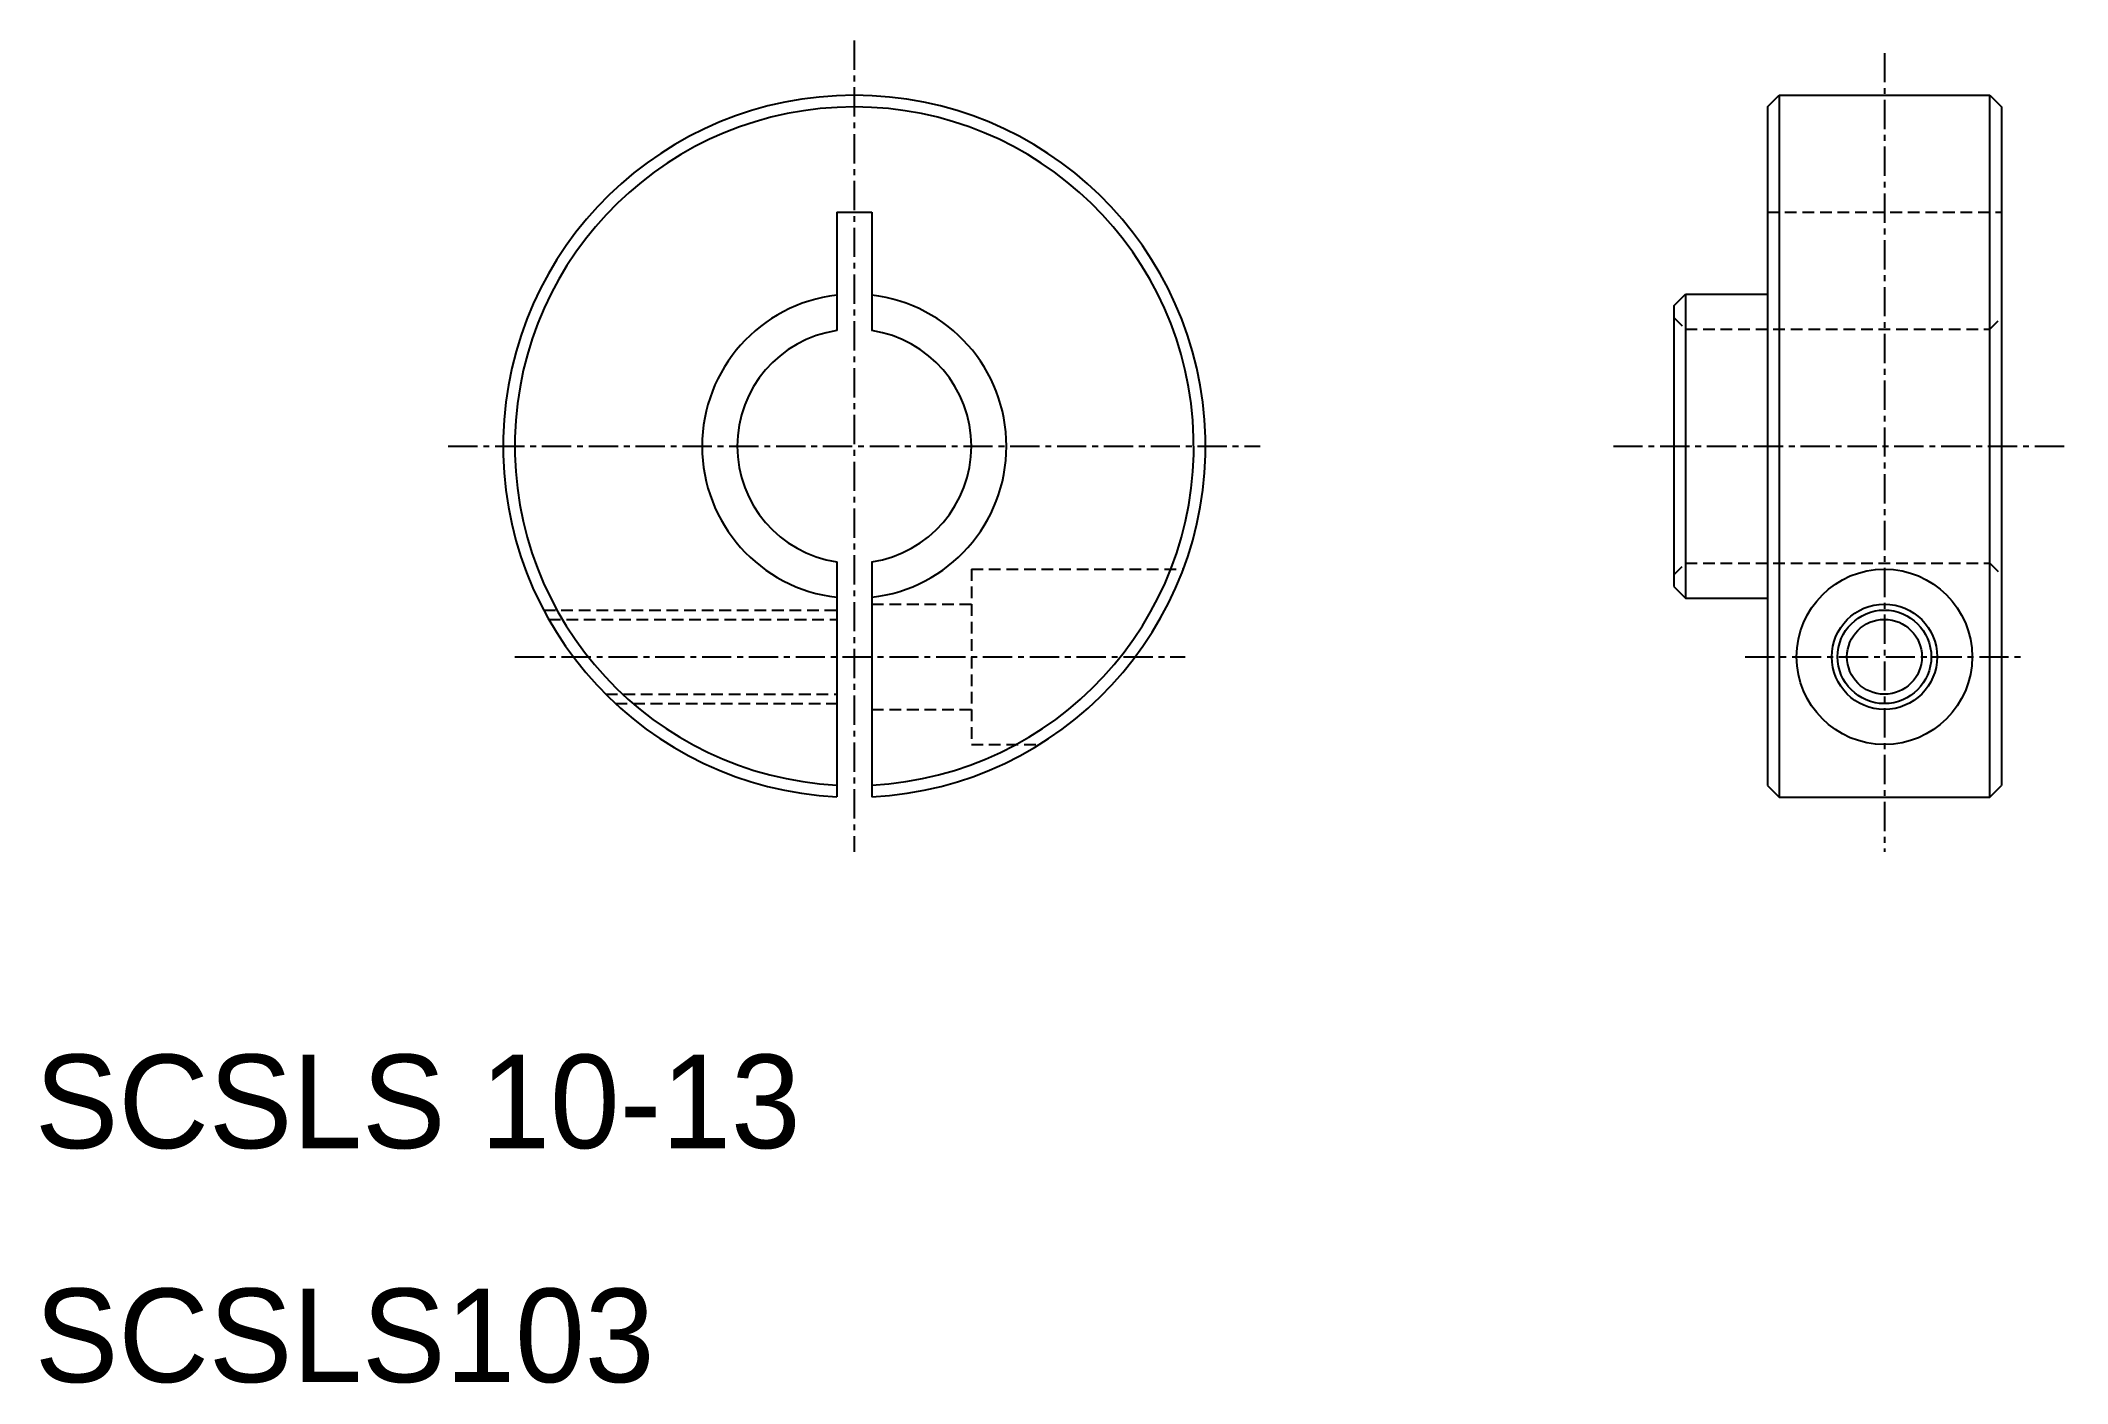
# Model space of a CAD drawing. Extents: x 10.2 to 96.8, y 9.9 to 67.3.
import ezdxf

# ---------------------------------------------------------------- set-up
doc = ezdxf.new("R2010")
doc.units = 0
doc.linetypes.add('CENTER', pattern=[2, 1.25, -0.25, 0.25, -0.25])
doc.linetypes.add('DASHED', pattern=[0.75, 0.5, -0.25])
doc.layers.get('0').update_dxf_attribs({"linetype": 'CONTINUOUS'})
doc.layers.add('CENTER', color=1, linetype='CENTER')

msp = doc.modelspace()

# ---------------------------------------------------------------- linework, layer by layer
at = {"color": 7, "linetype": 'CONTINUOUS'}
for p, q in [((84, 64.5), (84.5, 65)), ((84.5, 65), (84.5, 35)), ((84.5, 65), (93.5, 65)), ((93.5, 35), (93.5, 65)), ((93.5, 65), (94, 64.5)), ((84, 64.5), (84, 35.5)), ((94, 64.5), (94, 35.5)), ((44.25, 60), (45.75, 60)), ((44.25, 60), (44.25, 54.943)), ((45.75, 60), (45.75, 54.943)), ((80, 56), (80.5, 56.5)), ((80.5, 56.5), (80.5, 43.5)), ((80.5, 56.5), (84, 56.5)), ((84, 56.75), (84, 56.75)), ((80, 56), (80, 44)), ((84, 50), (84, 50)), ((44.25, 45.057), (44.25, 35.019)), ((45.75, 45.057), (45.75, 35.019)), ((80, 44), (80.5, 43.5)), ((80.5, 43.5), (84, 43.5)), ((84, 35.5), (84.5, 35)), ((93.5, 35), (94, 35.5)), ((84.5, 35), (93.5, 35))]:
    msp.add_line(p, q, dxfattribs=at)
at = {"color": 3, "linetype": 'DASHED'}
for p, q in [((84, 60), (94, 60)), ((80, 55.5), (80.5, 55)), ((93.5, 55), (94, 55.5)), ((80.5, 55), (93.5, 55)), ((50, 44.75), (50, 37.25)), ((50, 44.75), (59.051, 44.75)), ((80, 44.5), (80.5, 45)), ((80.5, 45), (93.5, 45)), ((93.5, 45), (94, 44.5)), ((31.734, 43), (44.25, 43)), ((31.952, 42.6), (44.25, 42.6)), ((45.75, 43.25), (50, 43.25)), ((34.387, 39.4), (44.25, 39.4)), ((34.802, 39), (44.25, 39)), ((45.75, 38.75), (50, 38.75)), ((50, 37.25), (52.902, 37.25))]:
    msp.add_line(p, q, dxfattribs=at)
at = {"color": 7, "linetype": 'CONTINUOUS'}
for radius in [3.75, 2.25, 1.6]:
    msp.add_circle((89, 41), radius, dxfattribs=at)
at = {"color": 3}
msp.add_circle((89, 41), 2, dxfattribs=at)
at = {"color": 7, "linetype": 'CONTINUOUS'}
for radius, start, end in [(15, 272.86598, 267.13402), (14.5, 272.9649, 267.0351), (6.5, 96.62581, 263.37419), (6.5, 276.62581, 83.37419), (5, 98.62693, 261.37307), (5, 278.62693, 81.37307)]:
    msp.add_arc((45, 50), radius, start, end, dxfattribs=at)
at = {"layer": 'CENTER', "color": 1, "linetype": 'CENTER'}
for p, q in [((45, 67.34), (45, 32.66)), ((89, 66.805), (89, 32.66)), ((27.66, 50), (62.34, 50)), ((77.42, 50), (96.817, 50)), ((30.497, 41), (59.135, 41)), ((83.054, 41), (94.946, 41))]:
    msp.add_line(p, q, dxfattribs=at)

# ---------------------------------------------------------------- texts
at = {"color": 7, "linetype": 'CONTINUOUS'}
for s, p in [('SCSLS 10-13', (10, 20)), ('SCSLS103', (10, 10))]:
    msp.add_text(s, height=4, dxfattribs=at).set_placement(p)

doc.saveas('drawing.dxf')
